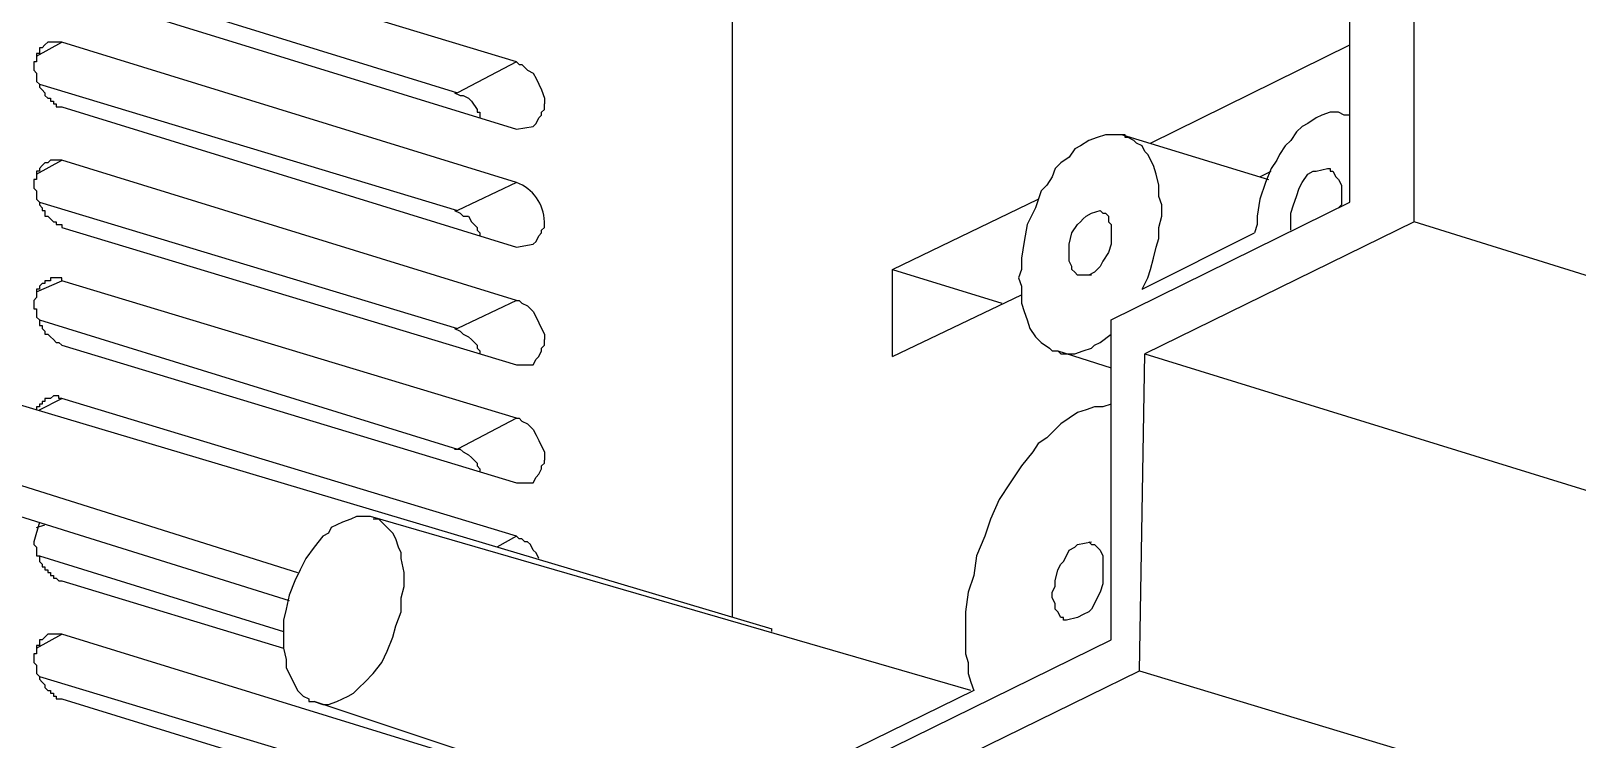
# Model space of a CAD drawing. Header units: millimetres. Extents: x 2689 to 2999, y 977 to 1485.
# Drawn here: x 2714.74 to 2762.83, y 1019.95 to 1041.97 of the extents above; entities that cross this region are included whole.
import ezdxf

# ---------------------------------------------------------------- set-up
doc = ezdxf.new("R2010")
doc.units = ezdxf.units.MM
doc.layers.add('PDF_几何图形', color=7, linetype='Continuous')

msp = doc.modelspace()

# ---------------------------------------------------------------- linework, layer by layer
at = {"layer": 'PDF_几何图形', "lineweight": -3}
for points in [[(2757.764, 1036.04), (2757.764, 1159.613)], [(2755.757, 1036.651), (2755.757, 1157.082)], [(2736.558, 1023.735), (2736.558, 1078.802)], [(2729.838, 1041.014), (2715.7, 1045.29)], [(2715.002, 1044.069), (2728.005, 1040.054)], [(2715.7, 1043.283), (2729.838, 1038.92)], [(2715.7, 1041.625), (2715.613, 1041.625), (2715.526, 1041.625), (2715.438, 1041.625), (2715.351, 1041.625), (2715.264, 1041.625), (2715.177, 1041.538), (2715.089, 1041.451), (2715.002, 1041.451), (2715.002, 1041.363), (2715.002, 1041.276), (2714.915, 1041.276), (2714.915, 1041.189), (2714.915, 1041.101), (2714.915, 1041.014), (2714.828, 1041.014), (2714.828, 1040.927), (2714.828, 1040.84), (2714.828, 1040.752), (2714.915, 1040.665), (2714.915, 1040.578), (2714.915, 1040.491), (2714.915, 1040.403), (2715.002, 1040.316), (2715.002, 1040.229), (2715.089, 1040.142), (2715.177, 1040.054), (2715.177, 1039.967), (2715.264, 1039.88), (2715.351, 1039.88), (2715.351, 1039.792), (2715.438, 1039.792), (2715.438, 1039.705), (2715.526, 1039.705), (2715.526, 1039.618), (2715.613, 1039.618), (2715.7, 1039.618)], [(2714.915, 1041.189), (2715.7, 1041.625)], [(2729.838, 1037.262), (2715.7, 1041.625)], [(2749.561, 1038.483), (2755.757, 1041.538)], [(2729.838, 1041.014), (2728.005, 1040.054)], [(2729.838, 1041.014), (2729.925, 1040.927), (2730.012, 1040.927), (2730.187, 1040.752), (2730.361, 1040.665), (2730.449, 1040.491), (2730.536, 1040.316), (2730.623, 1040.142), (2730.711, 1039.88), (2730.711, 1039.705)], [(2715.002, 1040.316), (2728.005, 1036.389)], [(2715.7, 1039.618), (2729.838, 1035.254)], [(2727.918, 1040.054), (2728.092, 1039.967), (2728.18, 1039.967), (2728.354, 1039.88), (2728.442, 1039.792), (2728.616, 1039.531), (2728.616, 1039.443), (2728.703, 1039.443), (2728.703, 1039.356), (2728.703, 1039.269)], [(2730.361, 1039.007), (2730.449, 1039.094), (2730.536, 1039.269), (2730.623, 1039.356), (2730.623, 1039.443), (2730.711, 1039.531), (2730.711, 1039.618), (2730.711, 1039.705)], [(2754.71, 1039.269), (2754.448, 1039.094), (2754.273, 1039.007), (2754.099, 1038.832), (2753.924, 1038.571), (2753.75, 1038.396), (2753.575, 1038.134), (2753.488, 1037.96), (2753.313, 1037.698), (2753.139, 1037.262), (2752.964, 1036.738), (2752.877, 1036.214), (2752.877, 1035.953), (2752.79, 1035.691)], [(2755.582, 1039.356), (2755.408, 1039.443), (2755.146, 1039.443), (2754.884, 1039.356), (2754.71, 1039.269)], [(2755.757, 1039.356), (2755.582, 1039.356)], [(2729.838, 1038.92), (2730.361, 1039.007)], [(2748.688, 1038.745), (2748.601, 1038.745), (2748.426, 1038.745), (2748.339, 1038.745), (2748.164, 1038.745), (2747.903, 1038.658), (2747.641, 1038.571), (2747.379, 1038.396), (2747.204, 1038.309), (2747.03, 1038.047), (2746.768, 1037.873), (2746.594, 1037.698), (2746.506, 1037.436), (2746.332, 1037.174), (2746.157, 1037), (2745.983, 1036.476), (2745.721, 1035.953), (2745.634, 1035.429), (2745.546, 1034.905), (2745.546, 1034.556), (2745.459, 1034.294), (2745.546, 1034.033), (2745.546, 1033.771), (2745.546, 1033.509), (2745.634, 1033.247), (2745.721, 1032.985), (2745.808, 1032.724), (2745.983, 1032.462), (2746.157, 1032.287), (2746.419, 1032.113), (2746.506, 1032.025), (2746.594, 1032.025), (2746.681, 1032.025)], [(2748.688, 1038.745), (2753.226, 1037.349)], [(2749.299, 1033.945), (2749.473, 1034.294), (2749.561, 1034.556), (2749.648, 1034.905), (2749.735, 1035.254), (2749.823, 1035.516), (2749.823, 1035.865), (2749.91, 1036.214), (2749.91, 1036.563), (2749.823, 1036.825), (2749.823, 1037.174), (2749.735, 1037.523), (2749.648, 1037.785), (2749.473, 1038.134), (2749.386, 1038.222), (2749.299, 1038.396), (2749.124, 1038.483), (2749.037, 1038.571), (2748.863, 1038.658), (2748.775, 1038.658), (2748.775, 1038.745), (2748.688, 1038.745)], [(2715.7, 1037.96), (2715.613, 1037.96), (2715.526, 1037.96), (2715.438, 1037.96), (2715.351, 1037.96), (2715.264, 1037.873), (2715.177, 1037.873), (2715.089, 1037.785), (2715.002, 1037.698), (2715.002, 1037.611), (2714.915, 1037.611), (2714.915, 1037.523), (2714.915, 1037.436), (2714.915, 1037.349), (2714.828, 1037.349), (2714.828, 1037.262), (2714.828, 1037.174), (2714.828, 1037.087), (2714.915, 1037), (2714.915, 1036.913), (2714.915, 1036.825), (2714.915, 1036.738), (2715.002, 1036.651), (2715.002, 1036.563), (2715.089, 1036.476), (2715.089, 1036.389), (2715.177, 1036.389), (2715.177, 1036.302), (2715.177, 1036.214), (2715.264, 1036.214), (2715.351, 1036.127), (2715.438, 1036.04), (2715.526, 1036.04), (2715.526, 1035.953), (2715.613, 1035.953), (2715.7, 1035.953), (2715.7, 1035.865)], [(2714.915, 1037.523), (2715.7, 1037.96)], [(2729.838, 1033.596), (2715.7, 1037.96)], [(2754.71, 1037.611), (2755.059, 1037.698)], [(2755.059, 1037.698), (2755.146, 1037.698), (2755.146, 1037.611), (2755.233, 1037.611), (2755.32, 1037.436), (2755.408, 1037.349), (2755.495, 1037.174), (2755.495, 1037), (2755.495, 1036.825), (2755.495, 1036.651), (2755.495, 1036.563), (2755.408, 1036.476)], [(2729.838, 1037.262), (2728.005, 1036.389)], [(2752.964, 1037.436), (2753.313, 1037.611)], [(2753.924, 1035.778), (2753.924, 1035.865), (2753.924, 1035.953), (2753.924, 1036.04), (2753.924, 1036.302), (2754.011, 1036.563), (2754.099, 1036.825), (2754.186, 1037.087), (2754.273, 1037.262), (2754.448, 1037.523), (2754.622, 1037.611), (2754.71, 1037.611)], [(2741.532, 1034.556), (2746.07, 1036.738)], [(2715.002, 1036.651), (2728.005, 1032.724)], [(2727.918, 1036.389), (2728.092, 1036.302), (2728.18, 1036.214), (2728.354, 1036.214), (2728.442, 1036.04), (2728.616, 1035.865), (2728.616, 1035.778), (2728.703, 1035.691), (2728.703, 1035.604)], [(2747.379, 1034.382), (2747.292, 1034.382), (2747.204, 1034.469), (2747.117, 1034.556), (2747.117, 1034.644), (2747.03, 1034.818), (2747.03, 1034.905), (2747.03, 1035.08), (2747.03, 1035.342), (2747.117, 1035.691), (2747.292, 1035.953), (2747.379, 1036.04), (2747.466, 1036.127), (2747.554, 1036.214), (2747.728, 1036.302)], [(2747.99, 1036.389), (2748.077, 1036.302), (2748.164, 1036.302), (2748.252, 1036.214), (2748.252, 1036.04), (2748.339, 1035.953), (2748.339, 1035.778), (2748.339, 1035.604), (2748.339, 1035.342), (2748.252, 1035.08), (2748.077, 1034.818), (2747.99, 1034.644), (2747.903, 1034.556), (2747.815, 1034.469), (2747.641, 1034.382)], [(2747.728, 1036.302), (2747.99, 1036.389)], [(2748.339, 1032.985), (2755.757, 1036.651)], [(2695.89, 1035.865), (2737.779, 1023.386)], [(2715.7, 1035.865), (2729.838, 1031.589)], [(2730.361, 1035.342), (2730.449, 1035.429), (2730.536, 1035.604), (2730.623, 1035.691), (2730.623, 1035.778), (2730.711, 1035.865), (2730.711, 1035.953), (2730.711, 1036.04)], [(2757.764, 1036.04), (2749.386, 1031.938)], [(2801.399, 1022.426), (2757.764, 1036.04)], [(2729.838, 1035.254), (2730.361, 1035.342)], [(2749.299, 1033.945), (2752.79, 1035.691)], [(2741.532, 1031.851), (2741.532, 1034.556)], [(2741.532, 1034.556), (2744.935, 1033.509)], [(2747.728, 1034.382), (2747.379, 1034.382)], [(2715.7, 1034.207), (2715.7, 1034.294), (2715.613, 1034.294), (2715.526, 1034.294), (2715.438, 1034.294), (2715.351, 1034.294), (2715.351, 1034.207), (2715.264, 1034.207), (2715.177, 1034.207), (2715.177, 1034.12), (2715.089, 1034.12), (2715.002, 1034.033), (2715.002, 1033.945), (2714.915, 1033.945), (2714.915, 1033.858), (2714.915, 1033.771), (2714.915, 1033.684), (2714.828, 1033.596), (2714.828, 1033.509), (2714.828, 1033.422), (2714.828, 1033.335), (2714.915, 1033.335), (2714.915, 1033.247), (2714.915, 1033.16), (2714.915, 1033.073), (2715.002, 1032.985), (2715.002, 1032.898), (2715.002, 1032.811), (2715.089, 1032.811), (2715.089, 1032.724), (2715.177, 1032.636), (2715.177, 1032.549), (2715.264, 1032.549), (2715.351, 1032.462), (2715.438, 1032.375), (2715.526, 1032.287), (2715.613, 1032.287), (2715.7, 1032.2)], [(2714.915, 1033.858), (2715.7, 1034.207)], [(2729.838, 1029.931), (2715.7, 1034.207)], [(2695.89, 1033.684), (2723.031, 1025.131)], [(2729.838, 1033.596), (2728.005, 1032.724)], [(2729.838, 1033.596), (2729.925, 1033.596), (2730.012, 1033.509), (2730.187, 1033.422), (2730.361, 1033.247), (2730.449, 1033.073), (2730.536, 1032.898), (2730.623, 1032.724), (2730.711, 1032.549), (2730.711, 1032.375)], [(2741.532, 1031.851), (2745.546, 1033.771)], [(2694.581, 1033.073), (2722.769, 1024.259)], [(2715.002, 1032.985), (2728.005, 1028.971)], [(2748.339, 1023.037), (2748.339, 1032.985)], [(2727.918, 1032.724), (2728.092, 1032.636), (2728.18, 1032.549), (2728.354, 1032.462), (2728.442, 1032.375), (2728.616, 1032.2), (2728.616, 1032.113), (2728.703, 1032.026), (2728.703, 1031.938)], [(2747.728, 1032.113), (2747.815, 1032.2), (2747.99, 1032.287), (2748.339, 1032.549)], [(2715.7, 1032.2), (2729.838, 1027.924)], [(2730.361, 1031.589), (2730.449, 1031.764), (2730.536, 1031.851), (2730.623, 1032.025), (2730.623, 1032.113), (2730.711, 1032.2), (2730.711, 1032.375)], [(2746.681, 1032.025), (2746.768, 1031.938), (2746.943, 1031.938), (2747.03, 1031.938), (2747.204, 1031.938), (2747.466, 1032.025), (2747.728, 1032.113)], [(2746.681, 1032.025), (2748.339, 1031.502)], [(2749.212, 1022.077), (2749.386, 1031.938)], [(2749.386, 1031.938), (2792.846, 1018.499)], [(2729.838, 1031.589), (2730.361, 1031.589)], [(2715.7, 1030.542), (2715.613, 1030.542), (2715.613, 1030.629), (2715.526, 1030.629), (2715.438, 1030.629), (2715.351, 1030.542), (2715.264, 1030.542), (2715.177, 1030.542), (2715.177, 1030.455), (2715.089, 1030.455), (2715.089, 1030.367), (2715.002, 1030.367), (2715.002, 1030.28), (2714.915, 1030.28), (2714.915, 1030.193)], [(2715.002, 1030.193), (2715.7, 1030.542)], [(2729.838, 1026.266), (2715.7, 1030.542)], [(2747.292, 1030.106), (2747.03, 1029.931), (2746.768, 1029.756), (2746.594, 1029.582), (2746.332, 1029.32), (2746.07, 1029.146), (2745.895, 1028.884), (2745.546, 1028.447), (2745.197, 1027.924), (2744.848, 1027.4), (2744.586, 1026.789), (2744.412, 1026.266), (2744.15, 1025.655), (2744.063, 1025.044), (2743.888, 1024.52), (2743.801, 1023.909), (2743.801, 1023.299), (2743.801, 1022.6), (2743.888, 1022.339), (2743.888, 1021.99), (2743.975, 1021.728), (2744.063, 1021.466)], [(2748.339, 1030.367), (2748.077, 1030.28), (2747.815, 1030.28), (2747.554, 1030.193), (2747.292, 1030.106)], [(2729.838, 1029.931), (2728.005, 1028.971)], [(2729.838, 1029.931), (2729.925, 1029.931), (2730.012, 1029.844), (2730.187, 1029.757), (2730.361, 1029.582), (2730.449, 1029.407), (2730.536, 1029.233), (2730.623, 1029.058), (2730.711, 1028.884), (2730.711, 1028.622)], [(2727.918, 1028.971), (2728.092, 1028.971), (2728.18, 1028.884), (2728.354, 1028.797), (2728.442, 1028.709), (2728.616, 1028.535), (2728.616, 1028.447), (2728.703, 1028.36), (2728.703, 1028.273)], [(2730.361, 1027.924), (2730.449, 1028.098), (2730.536, 1028.186), (2730.623, 1028.36), (2730.623, 1028.447), (2730.711, 1028.535), (2730.711, 1028.622)], [(2729.838, 1027.924), (2730.361, 1027.924)], [(2715.002, 1026.702), (2714.828, 1026.091)], [(2724.427, 1026.702), (2724.253, 1026.615), (2724.078, 1026.528), (2723.991, 1026.353), (2723.816, 1026.266), (2723.554, 1025.917), (2723.293, 1025.568), (2723.118, 1025.218), (2722.944, 1024.869), (2722.769, 1024.433), (2722.682, 1023.997), (2722.595, 1023.648), (2722.595, 1023.211), (2722.595, 1022.775), (2722.682, 1022.426), (2722.682, 1022.164), (2722.769, 1021.99), (2722.856, 1021.815), (2722.944, 1021.64), (2723.031, 1021.466), (2723.205, 1021.291), (2723.38, 1021.204), (2723.38, 1021.117), (2723.467, 1021.117), (2723.554, 1021.117)], [(2725.3, 1026.877), (2725.125, 1026.877), (2724.864, 1026.877), (2724.689, 1026.789), (2724.427, 1026.702)], [(2724.427, 1021.204), (2724.602, 1021.291), (2724.776, 1021.379), (2724.951, 1021.553), (2725.125, 1021.728), (2725.387, 1021.99), (2725.649, 1022.339), (2725.823, 1022.688), (2725.998, 1023.124), (2726.085, 1023.473), (2726.26, 1023.909), (2726.26, 1024.346), (2726.347, 1024.695), (2726.347, 1025.131), (2726.26, 1025.568), (2726.26, 1025.742), (2726.173, 1025.917), (2726.085, 1026.178), (2725.998, 1026.353), (2725.823, 1026.528), (2725.736, 1026.615), (2725.562, 1026.789), (2725.474, 1026.789), (2725.387, 1026.789)], [(2743.975, 1021.466), (2725.3, 1026.877)], [(2714.915, 1026.528), (2715.177, 1026.615)], [(2729.838, 1026.266), (2729.227, 1025.917)], [(2730.536, 1025.568), (2730.449, 1025.742), (2730.361, 1025.829), (2730.274, 1026.004), (2730.187, 1026.091), (2730.1, 1026.091), (2730.012, 1026.178), (2729.925, 1026.178), (2729.838, 1026.266)], [(2714.828, 1026.091), (2714.828, 1026.004), (2714.915, 1025.917), (2714.915, 1025.829), (2714.915, 1025.742), (2714.915, 1025.655), (2715.002, 1025.655), (2715.002, 1025.568), (2715.002, 1025.48), (2715.089, 1025.393), (2715.089, 1025.306), (2715.177, 1025.306), (2715.177, 1025.218), (2715.264, 1025.218), (2715.264, 1025.131), (2715.351, 1025.131), (2715.351, 1025.044), (2715.438, 1025.044), (2715.438, 1024.957), (2715.526, 1024.957), (2715.613, 1024.869), (2715.7, 1024.869)], [(2746.943, 1023.648), (2746.855, 1023.648), (2746.855, 1023.735), (2746.768, 1023.735), (2746.681, 1023.909), (2746.594, 1023.997), (2746.594, 1024.171), (2746.506, 1024.346), (2746.506, 1024.52), (2746.594, 1024.695), (2746.594, 1024.869), (2746.681, 1025.219), (2746.768, 1025.393), (2746.855, 1025.48), (2746.943, 1025.655), (2747.03, 1025.829), (2747.204, 1025.917), (2747.292, 1026.004)], [(2747.641, 1026.091), (2747.728, 1026.004), (2747.815, 1026.004), (2747.903, 1025.917), (2747.99, 1025.829), (2748.077, 1025.655), (2748.077, 1025.48), (2748.077, 1025.306), (2748.077, 1025.131), (2748.077, 1024.957), (2748.077, 1024.782), (2747.99, 1024.52), (2747.903, 1024.346), (2747.815, 1024.171), (2747.728, 1023.997), (2747.641, 1023.909), (2747.466, 1023.822), (2747.292, 1023.735)], [(2747.292, 1026.004), (2747.728, 1026.091)], [(2715.002, 1025.655), (2722.595, 1023.299)], [(2715.7, 1024.869), (2722.595, 1022.775)], [(2737.779, 1023.299), (2737.779, 1023.386)], [(2747.292, 1023.735), (2746.943, 1023.648)], [(2697.897, 998.252), (2748.339, 1023.037)], [(2715.7, 1023.211), (2715.613, 1023.211), (2715.526, 1023.211), (2715.438, 1023.211), (2715.351, 1023.211), (2715.264, 1023.211), (2715.177, 1023.124), (2715.089, 1023.037), (2715.002, 1023.037), (2715.002, 1022.95), (2715.002, 1022.862), (2714.915, 1022.862), (2714.915, 1022.775), (2714.915, 1022.688), (2714.915, 1022.6), (2714.828, 1022.6), (2714.828, 1022.513), (2714.828, 1022.426), (2714.828, 1022.339), (2714.915, 1022.251), (2714.915, 1022.164), (2714.915, 1022.077), (2714.915, 1021.99), (2715.002, 1021.902), (2715.002, 1021.815), (2715.089, 1021.728), (2715.177, 1021.64), (2715.177, 1021.553), (2715.264, 1021.466), (2715.351, 1021.466), (2715.351, 1021.379), (2715.438, 1021.379), (2715.438, 1021.291), (2715.526, 1021.291), (2715.526, 1021.204), (2715.613, 1021.204), (2715.7, 1021.204)], [(2714.915, 1022.775), (2715.7, 1023.211)], [(2729.838, 1018.848), (2715.7, 1023.211)], [(2697.025, 996.507), (2749.212, 1022.077)], [(2715.002, 1021.902), (2728.005, 1017.975)], [(2749.212, 1022.077), (2793.108, 1008.812)], [(2744.063, 1021.466), (2704.879, 1002.267)], [(2715.7, 1021.204), (2729.838, 1016.841)], [(2723.554, 1021.117), (2723.816, 1021.03), (2723.991, 1021.03), (2724.253, 1021.117), (2724.427, 1021.204)], [(2735.336, 1017.19), (2723.554, 1021.117)]]:
    msp.add_lwpolyline(points, dxfattribs=at)
msp.add_arc((2729.386, 1036.016), 1.325, 1.0292, 70.0462, dxfattribs=at)

doc.saveas('drawing.dxf')
